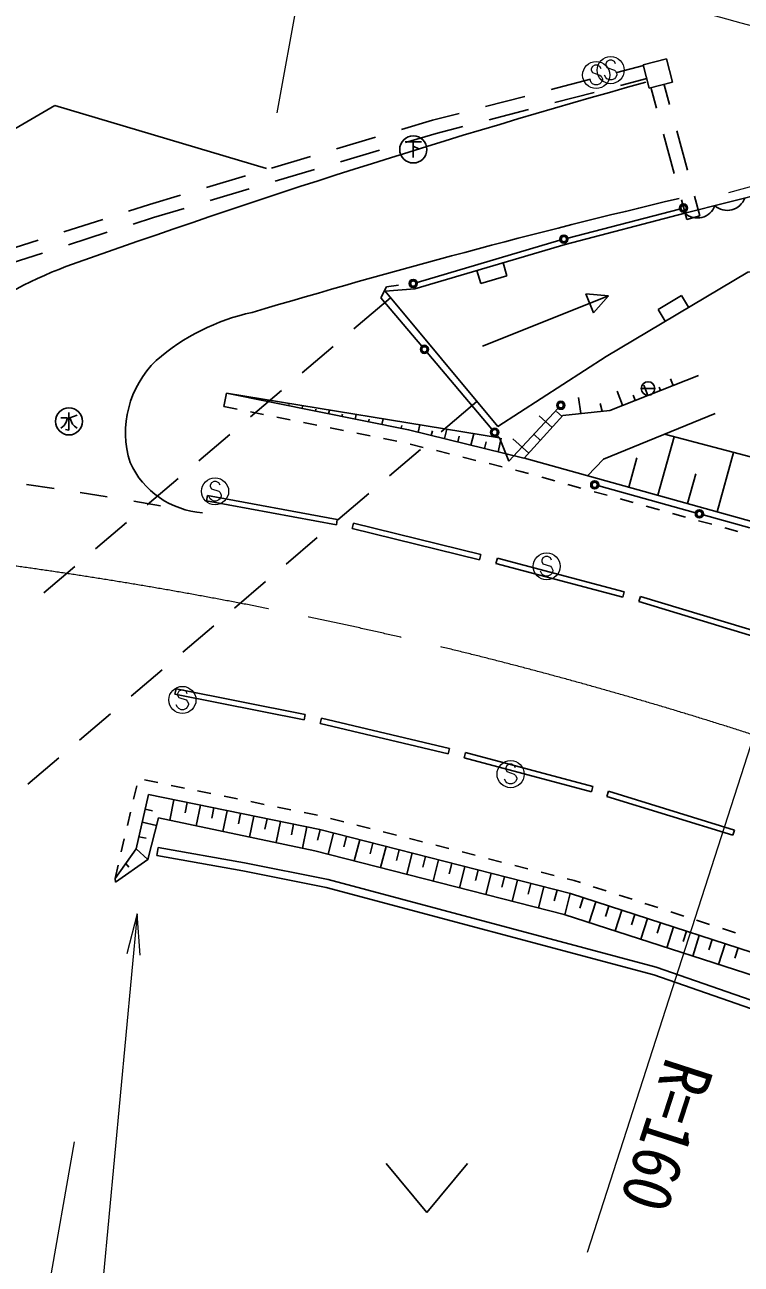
# Model space of a CAD drawing. Units: millimetres at full size, sheet at 1:1000; details may follow other scales. Extents: x 40000 to 680000, y 20000 to 380000.
# Drawn here: x 228064 to 254451, y 293995 to 339629 of the extents above; entities that cross this region are included whole.
import ezdxf
from ezdxf.enums import TextEntityAlignment as Align

# ---------------------------------------------------------------- set-up
doc = ezdxf.new("R2010")
doc.units = ezdxf.units.MM
doc.header["$LTSCALE"] = 1000
doc.linetypes.add('CHAIN', pattern=[18.5, 12, -1.5, 3.5, -1.5])
for name, color, linetype, lineweight in [('M-BGD', 7, 'Continuous', 25), ('M-BGD-EXST', 7, 'Continuous', 25), ('M-BGD-HTXT', 7, 'Continuous', 13), ('M-BMK', 2, 'CHAIN', 13), ('M-STR-HTXT', 7, 'Continuous', 13)]:
    doc.layers.add(name, color=color, linetype=linetype, lineweight=lineweight)
doc.styles.add('ＭＳ ゴシック', font='')
doc.styles.get('ＭＳ ゴシック').set_extended_font_data('MS Gothic')

# ---------------------------------------------------------------- blocks, each defined once
blk = doc.blocks.new('open_arrow')
at = {"color": 0, "linetype": 'Continuous', "lineweight": -2}
blk.add_lwpolyline([(7.5, 1.25), (0, 0), (7.5, -1.25)], dxfattribs=at)

msp = doc.modelspace()

# ---------------------------------------------------------------- linework, layer by layer
at = {"layer": 'M-BGD'}
for p, q in [((249871, 337875), (250853, 338131)), ((247452, 337247), (248903, 337624)), ((250001, 337393), (250979, 337647)), ((251134, 337287), (251331, 336563)), ((251616, 337418), (251813, 336694)), ((245032, 336618), (246484, 336995)), ((247582, 336764), (249033, 337141)), ((236972, 334334), (229170, 336659)), ((243082, 336112), (244064, 336367)), ((245162, 336135), (246614, 336512)), ((241943, 335773), (243082, 336112)), ((243216, 335630), (244194, 335884)), ((239546, 335061), (240984, 335488)), ((242084, 335293), (243216, 335630)), ((251593, 335598), (251987, 334151)), ((252076, 335729), (252470, 334282)), ((239687, 334581), (241125, 335008)), ((237150, 334348), (238588, 334776)), ((234754, 333636), (236191, 334063)), ((237291, 333868), (238729, 334296)), ((252376, 332689), (257888, 334084)), ((232656, 333012), (233795, 333351)), ((234894, 333156), (236332, 333584)), ((252250, 333186), (252447, 332462)), ((252732, 333317), (252929, 332593)), ((231888, 332766), (232656, 333012)), ((232803, 332535), (233936, 332871)), ((252181, 332845), (248063, 331777)), ((229507, 332003), (230935, 332461)), ((232051, 332294), (232803, 332535)), ((252929, 332593), (252447, 332462)), ((229671, 331531), (231099, 331989)), ((227126, 331241), (228554, 331698)), ((247774, 331697), (242513, 330146)), ((227290, 330768), (228718, 331226)), ((245820, 330391), (245678, 330870)), ((244719, 330587), (244860, 330108)), ((241175, 329580), (241388, 329987)), ((241388, 329987), (241827, 330040)), ((244860, 330108), (245820, 330391)), ((240186, 328435), (241532, 329580)), ((242687, 327793), (241175, 329580)), ((241333, 329819), (245482, 324841)), ((244919, 327796), (249564, 329648)), ((248728, 329718), (249564, 329648)), ((249006, 329022), (248728, 329718)), ((249564, 329648), (249006, 329022)), ((252257, 329657), (251397, 329146)), ((252512, 329227), (252257, 329657)), ((251397, 329146), (251652, 328717)), ((238282, 326815), (239425, 327787)), ((245271, 324739), (242881, 327564)), ((251015, 325986), (250866, 326363)), ((251480, 326170), (251433, 326289)), ((251945, 326353), (251851, 326591)), ((235390, 325573), (235488, 326063)), ((235488, 326063), (245543, 324418)), ((236378, 325195), (237520, 326167)), ((248541, 325315), (248459, 325904)), ((250084, 325620), (249881, 326135)), ((250549, 325803), (250475, 325991)), ((250770, 326239), (251270, 326239)), ((235390, 325573), (235880, 325475)), ((236371, 325376), (236861, 325278)), ((237785, 325603), (237795, 325653)), ((238275, 325504), (238295, 325604)), ((238765, 325406), (238779, 325473)), ((239256, 325308), (239283, 325443)), ((243395, 324642), (244712, 325765)), ((247704, 325511), (245892, 323566)), ((247855, 325212), (247650, 325397)), ((249334, 325402), (249255, 325681)), ((237351, 325180), (237841, 325081)), ((238332, 324983), (238822, 324885)), ((239746, 325209), (239763, 325294)), ((240236, 325111), (240270, 325281)), ((240726, 325013), (240747, 325115)), ((241217, 324914), (241258, 325119)), ((247485, 324801), (247011, 325228)), ((234473, 323576), (235616, 324547)), ((239312, 324786), (239802, 324688)), ((240292, 324590), (240783, 324491)), ((241925, 324772), (241946, 324875)), ((242552, 324630), (242617, 324897)), ((243037, 324511), (243079, 324683)), ((243523, 324392), (243607, 324735)), ((244008, 324273), (244060, 324482)), ((244494, 324153), (244597, 324573)), ((245543, 324418), (245465, 324510)), ((247058, 324328), (246821, 324541)), ((251383, 322305), (251980, 324460)), ((251628, 324553), (256370, 323298)), ((241273, 324393), (241763, 324295)), ((242252, 324189), (242737, 324070)), ((244993, 324031), (245055, 324280)), ((245493, 323908), (245615, 324407)), ((245892, 323566), (245543, 324418)), ((246630, 323854), (246045, 324382)), ((241493, 323020), (242634, 323993)), ((243223, 323951), (243709, 323832)), ((244194, 323712), (244680, 323593)), ((250306, 322604), (250604, 323681)), ((253563, 321701), (254168, 323881)), ((245165, 323474), (245651, 323355)), ((246136, 323235), (246330, 323188)), ((246330, 323188), (246620, 323107)), ((252473, 322003), (252775, 323093)), ((229140, 322553), (228132, 322705)), ((232569, 321956), (233712, 322928)), ((247102, 322974), (247583, 322840)), ((248065, 322707), (248547, 322573)), ((249201, 322651), (252766, 321662)), ((231102, 322253), (230102, 322407)), ((234799, 322304), (234762, 322107)), ((239575, 321414), (234799, 322304)), ((239591, 321398), (240732, 322371)), ((249029, 322439), (249511, 322306)), ((233063, 321923), (232080, 322095)), ((239539, 321217), (234762, 322107)), ((249992, 322172), (250474, 322038)), ((250956, 321905), (251438, 321771)), ((230665, 320336), (231807, 321308)), ((239539, 321217), (239575, 321414)), ((240124, 321087), (240172, 321281)), ((244862, 320126), (240172, 321281)), ((251920, 321638), (252401, 321504)), ((252883, 321370), (253365, 321237)), ((253055, 321582), (254770, 321107)), ((244814, 319932), (240124, 321087)), ((253847, 321103), (254329, 320969)), ((237688, 319775), (238830, 320749)), ((244862, 320126), (244814, 319932)), ((245469, 319989), (245418, 319796)), ((250144, 318752), (245469, 319989)), ((228760, 318716), (229903, 319688)), ((250093, 318559), (245418, 319796)), ((235786, 318153), (236928, 319127)), ((250144, 318752), (250093, 318559)), ((250686, 318391), (250744, 318582)), ((255381, 317180), (250744, 318582)), ((255323, 316989), (250686, 318391)), ((233884, 316531), (235025, 317505)), ((231982, 314909), (233123, 315882)), ((233596, 314983), (233635, 315179)), ((238348, 314037), (233596, 314983)), ((238387, 314233), (233635, 315179)), ((230079, 313287), (231221, 314260)), ((238348, 314037), (238387, 314233)), ((238947, 313908), (238993, 314102)), ((243707, 312983), (238993, 314102)), ((243661, 312789), (238947, 313908)), ((228177, 311665), (229318, 312638)), ((243661, 312789), (243707, 312983)), ((244248, 312642), (244300, 312835)), ((248933, 311385), (244248, 312642)), ((248985, 311578), (244300, 312835)), ((232472, 311828), (232961, 311727)), ((232072, 311121), (232186, 311608)), ((233451, 311627), (233941, 311527)), ((234431, 311427), (234921, 311327)), ((235411, 311226), (235901, 311126)), ((248933, 311385), (248985, 311578)), ((249507, 311217), (249565, 311408)), ((254204, 309981), (249565, 311408)), ((233558, 311095), (233403, 310341)), ((234048, 310995), (233970, 310617)), ((234537, 310894), (234382, 310135)), ((235027, 310794), (234950, 310414)), ((236390, 311026), (236880, 310926)), ((237370, 310826), (237860, 310725)), ((254145, 309790), (249507, 311217)), ((231844, 310148), (231958, 310634)), ((232500, 310755), (232765, 310694)), ((235517, 310694), (235361, 309929)), ((236007, 310594), (235929, 310211)), ((236497, 310494), (236339, 309723)), ((236987, 310394), (236908, 310008)), ((238350, 310625), (238840, 310525)), ((239326, 310411), (239811, 310287)), ((232388, 310268), (232918, 310146)), ((237477, 310293), (237318, 309518)), ((237966, 310193), (237887, 309805)), ((238456, 310093), (238297, 309312)), ((238946, 309992), (238847, 309606)), ((239430, 309868), (239232, 309093)), ((240295, 310163), (240780, 310040)), ((241264, 309916), (241749, 309792)), ((254204, 309981), (254145, 309790)), ((231615, 309174), (231730, 309661)), ((232266, 309737), (232531, 309676)), ((239915, 309744), (239816, 309357)), ((240399, 309621), (240201, 308846)), ((240884, 309497), (240785, 309109)), ((242233, 309668), (242718, 309545)), ((243202, 309421), (243686, 309297)), ((232164, 309293), (232599, 308896)), ((232929, 309046), (232982, 309341)), ((241368, 309373), (241170, 308598)), ((241853, 309250), (241754, 308862)), ((242337, 309126), (242139, 308351)), ((242822, 309002), (242723, 308614)), ((244171, 309173), (244655, 309050)), ((231387, 308201), (231501, 308687)), ((231781, 308755), (231901, 308612)), ((243306, 308878), (243108, 308103)), ((243790, 308755), (243691, 308367)), ((244275, 308631), (244077, 307856)), ((244759, 308507), (244660, 308120)), ((245140, 308926), (245624, 308802)), ((246109, 308678), (246593, 308555)), ((231387, 308201), (231402, 308063)), ((245244, 308383), (245046, 307608)), ((245728, 308260), (245629, 307872)), ((246213, 308136), (246015, 307361)), ((247078, 308431), (247562, 308307)), ((248046, 308184), (248296, 308120)), ((248296, 308120), (248527, 308045)), ((246697, 308012), (246598, 307625)), ((247182, 307888), (246984, 307113)), ((247666, 307765), (247567, 307377)), ((248150, 307641), (247952, 306865)), ((249003, 307892), (249478, 307738)), ((249954, 307584), (250430, 307430)), ((248626, 307488), (248503, 307106)), ((249102, 307334), (248856, 306573)), ((249578, 307180), (249455, 306800)), ((250906, 307277), (251381, 307123)), ((250054, 307027), (249808, 306265)), ((250530, 306873), (250407, 306492)), ((251005, 306719), (250759, 305958)), ((251857, 306969), (252333, 306816)), ((252809, 306662), (253285, 306508)), ((251481, 306565), (251358, 306185)), ((251957, 306412), (251711, 305650)), ((252433, 306258), (252310, 305877)), ((253760, 306355), (254236, 306201)), ((252908, 306104), (252663, 305343)), ((253384, 305951), (253261, 305570)), ((253860, 305797), (253614, 305036)), ((254336, 305643), (254213, 305263)), ((241371, 297703), (242871, 295903)), ((242871, 295903), (244371, 297703))]:
    msp.add_line(p, q, dxfattribs=at)
msp.add_lwpolyline([(251065, 337300), (251919, 337521), (251698, 338373), (250844, 338152)], close=True, dxfattribs=at)
for points in [[(213553, 329099), (220491, 331604), (229170, 336659)], [(241333, 329819), (242426, 329911), (247971, 331546), (252376, 332689)], [(259128, 331164), (254694, 330524), (249471, 327420), (245482, 324841)], [(252876, 326719), (249608, 325433), (247883, 325243), (246456, 323678)], [(235488, 326063), (242197, 324718), (246449, 323673)], [(248794, 323023), (249373, 323636), (253494, 325312)], [(246464, 323670), (254843, 321346), (263348, 318492), (268972, 316350), (274534, 314112), (280081, 311729), (285512, 309263), (290973, 306765), (296407, 304236), (305309, 300099), (312845, 296583)], [(231387, 308201), (232164, 309293), (232622, 311286), (238925, 309997), (248158, 307639), (257242, 304704), (266218, 301249), (275249, 297411), (286329, 292330), (308266, 282021)], [(231402, 308063), (232599, 308896), (232990, 310428)], [(308034, 281515), (285988, 291505), (274926, 296679), (265918, 300508), (256975, 303950), (247935, 306870), (238746, 309217), (232990, 310428)], [(232929, 309046), (236095, 308475), (239168, 307867)], [(232982, 309341), (236151, 308769), (239236, 308159)], [(285759, 291100), (274825, 296064), (263191, 300807), (251321, 304936), (239236, 308159)], [(285635, 290827), (274706, 295789), (263085, 300527), (251233, 304649), (239168, 307867)]]:
    msp.add_lwpolyline(points, dxfattribs=at)
for centre, radius in [((252326, 332883), 150), ((252326, 332883), 120), ((252326, 332883), 100), ((247918, 331739), 150), ((247918, 331739), 120), ((247918, 331739), 100), ((242369, 330103), 150), ((242369, 330103), 120), ((242369, 330103), 100), ((242784, 327678), 150), ((242784, 327678), 120), ((242784, 327678), 100), ((251020, 326239), 250), ((247806, 325621), 150), ((247806, 325621), 120), ((247806, 325621), 100), ((245368, 324625), 150), ((245368, 324625), 120), ((245368, 324625), 100), ((249056, 322691), 150), ((249056, 322691), 120), ((249056, 322691), 100), ((252911, 321622), 150), ((252911, 321622), 120), ((252911, 321622), 100)]:
    msp.add_circle(centre, radius, dxfattribs=at)
for centre, radius, start, end in [((335106, 35914), 313128, 105.59181, 109.69444), ((317306, 57486), 283339, 103.29209, 106.58403), ((253935, 333484), 689, 228.557, 339.8411), ((252832, 333205), 689, 228.557, 339.8411), ((234648, 317059), 14575, 110.3473, 145.933), ((238129, 321251), 7971, 102.2706, 130.9559), ((235473, 324610), 3698, 133.9922, 197.2986), ((234829, 324833), 3175, 204.6229, 266.0819)]:
    msp.add_arc(centre, radius, start, end, dxfattribs=at)
at = {"layer": 'M-BGD-EXST'}
for p, q in [((242073, 335316), (242673, 335316)), ((242373, 335316), (242373, 334741)), ((242373, 335166), (242573, 335066)), ((229392, 325153), (229642, 325153)), ((229592, 325003), (229517, 324878)), ((229642, 325153), (229592, 325003)), ((229692, 325353), (229692, 324703)), ((229992, 325253), (229717, 325153)), ((229717, 325153), (229817, 324928)), ((229817, 324928), (229892, 324853)), ((229517, 324878), (229392, 324778)), ((229692, 324703), (229567, 324728)), ((229892, 324853), (229992, 324778))]:
    msp.add_line(p, q, dxfattribs=at)
for centre in [(242373, 335041), (229692, 325028)]:
    msp.add_circle(centre, 500, dxfattribs=at)
at = {"layer": 'M-BGD-HTXT'}
for p, q in [((249505, 338279), (249460, 338188)), ((249460, 338188), (249460, 338143)), ((249596, 338325), (249505, 338279)), ((249687, 338325), (249596, 338325)), ((249778, 338279), (249687, 338325)), ((249824, 338188), (249778, 338279)), ((248973, 338098), (248928, 338007)), ((248928, 338007), (248928, 337961)), ((248928, 337961), (248973, 337871)), ((249064, 338143), (248973, 338098)), ((248973, 337871), (249246, 337780)), ((249155, 338143), (249064, 338143)), ((249246, 338098), (249155, 338143)), ((249291, 338007), (249246, 338098)), ((249246, 337780), (249291, 337734)), ((249291, 337734), (249337, 337643)), ((249460, 337688), (249415, 337779)), ((249460, 338143), (249505, 338052)), ((249505, 338052), (249778, 337961)), ((249778, 337961), (249824, 337916)), ((249824, 337916), (249869, 337825)), ((249869, 337779), (249824, 337688)), ((249869, 337825), (249869, 337779)), ((248928, 337507), (248882, 337598)), ((248973, 337461), (248928, 337507)), ((249064, 337416), (248973, 337461)), ((249155, 337416), (249064, 337416)), ((249246, 337461), (249155, 337416)), ((249291, 337507), (249246, 337461)), ((249337, 337598), (249291, 337507)), ((249337, 337643), (249337, 337598)), ((249505, 337643), (249460, 337688)), ((249596, 337597), (249505, 337643)), ((249687, 337597), (249596, 337597)), ((249778, 337643), (249687, 337597)), ((249824, 337688), (249778, 337643)), ((234936, 322770), (234890, 322679)), ((234890, 322679), (234890, 322634)), ((234890, 322634), (234936, 322543)), ((235027, 322815), (234936, 322770)), ((235118, 322815), (235027, 322815)), ((235209, 322770), (235118, 322815)), ((235254, 322679), (235209, 322770)), ((234890, 322179), (234845, 322270)), ((234936, 322134), (234890, 322179)), ((234936, 322543), (235209, 322452)), ((235209, 322452), (235254, 322406)), ((235254, 322179), (235209, 322134)), ((235254, 322406), (235299, 322315)), ((235299, 322270), (235254, 322179)), ((235299, 322315), (235299, 322270)), ((235027, 322088), (234936, 322134)), ((235118, 322088), (235027, 322088)), ((235209, 322134), (235118, 322088)), ((247149, 320009), (247103, 319918)), ((247103, 319918), (247103, 319872)), ((247239, 320054), (247149, 320009)), ((247330, 320054), (247239, 320054)), ((247421, 320009), (247330, 320054)), ((247467, 319918), (247421, 320009)), ((247103, 319418), (247058, 319509)), ((247103, 319872), (247149, 319782)), ((247149, 319782), (247421, 319691)), ((247421, 319691), (247467, 319645)), ((247467, 319645), (247512, 319554)), ((247512, 319509), (247467, 319418)), ((247512, 319554), (247512, 319509)), ((247149, 319372), (247103, 319418)), ((247239, 319327), (247149, 319372)), ((247330, 319327), (247239, 319327)), ((247421, 319372), (247330, 319327)), ((247467, 319418), (247421, 319372)), ((233732, 315089), (233687, 314999)), ((233687, 314999), (233687, 314953)), ((233687, 314953), (233732, 314862)), ((233823, 315135), (233732, 315089)), ((233914, 315135), (233823, 315135)), ((234005, 315089), (233914, 315135)), ((234050, 314999), (234005, 315089)), ((233687, 314499), (233641, 314589)), ((233732, 314453), (233687, 314499)), ((233732, 314862), (234005, 314771)), ((233823, 314408), (233732, 314453)), ((234005, 314453), (233914, 314408)), ((234005, 314771), (234050, 314726)), ((234050, 314499), (234005, 314453)), ((234050, 314726), (234096, 314635)), ((234096, 314589), (234050, 314499)), ((234096, 314635), (234096, 314589)), ((233914, 314408), (233823, 314408)), ((245822, 312359), (245776, 312268)), ((245776, 312268), (245776, 312223)), ((245776, 312223), (245822, 312132)), ((245913, 312404), (245822, 312359)), ((246004, 312404), (245913, 312404)), ((246094, 312359), (246004, 312404)), ((246140, 312268), (246094, 312359)), ((245776, 311768), (245731, 311859)), ((245822, 311723), (245776, 311768)), ((245822, 312132), (246094, 312041)), ((245913, 311677), (245822, 311723)), ((246094, 311723), (246004, 311677)), ((246094, 312041), (246140, 311995)), ((246140, 311768), (246094, 311723)), ((246140, 311995), (246185, 311904)), ((246185, 311859), (246140, 311768)), ((246185, 311904), (246185, 311859)), ((246004, 311677), (245913, 311677))]:
    msp.add_line(p, q, dxfattribs=at)
for centre in [(249109, 337780), (249642, 337961), (235072, 322452), (247285, 319691), (233869, 314771), (245958, 312041)]:
    msp.add_circle(centre, 500, dxfattribs=at)
at = {"layer": 'M-BMK'}
msp.add_arc((205771, 161212), 160000, 72.10558, 115.60679, dxfattribs=at)
at = {"layer": 'M-STR-HTXT'}
for p, q in [((238769, 344261), (237350, 336388)), ((253995, 333454), (258214, 334614)), ((248788, 294440), (254933, 313471)), ((228100, 288264), (229899, 298502))]:
    msp.add_line(p, q, dxfattribs=at)
msp.add_lwpolyline([(232207, 306892), (230744, 291258), (257292, 291229)], dxfattribs=at)
msp.add_arc((205771, 161212), 185000, 72.10558, 79.78109, dxfattribs=at)

# ---------------------------------------------------------------- block references
at = {"layer": 'M-STR-HTXT', "xscale": 200, "yscale": 200, "rotation": 264.7}
msp.add_blockref('open_arrow', (232207, 306892), dxfattribs=at)

# ---------------------------------------------------------------- texts
at = {"layer": 'M-STR-HTXT', "style": 'ＭＳ ゴシック', "width": 0.9}
msp.add_text('R=160', height=1833, rotation=252.106, dxfattribs=at).set_placement((250316, 299172), align=Align.BOTTOM_CENTER)

doc.saveas('drawing.dxf')
